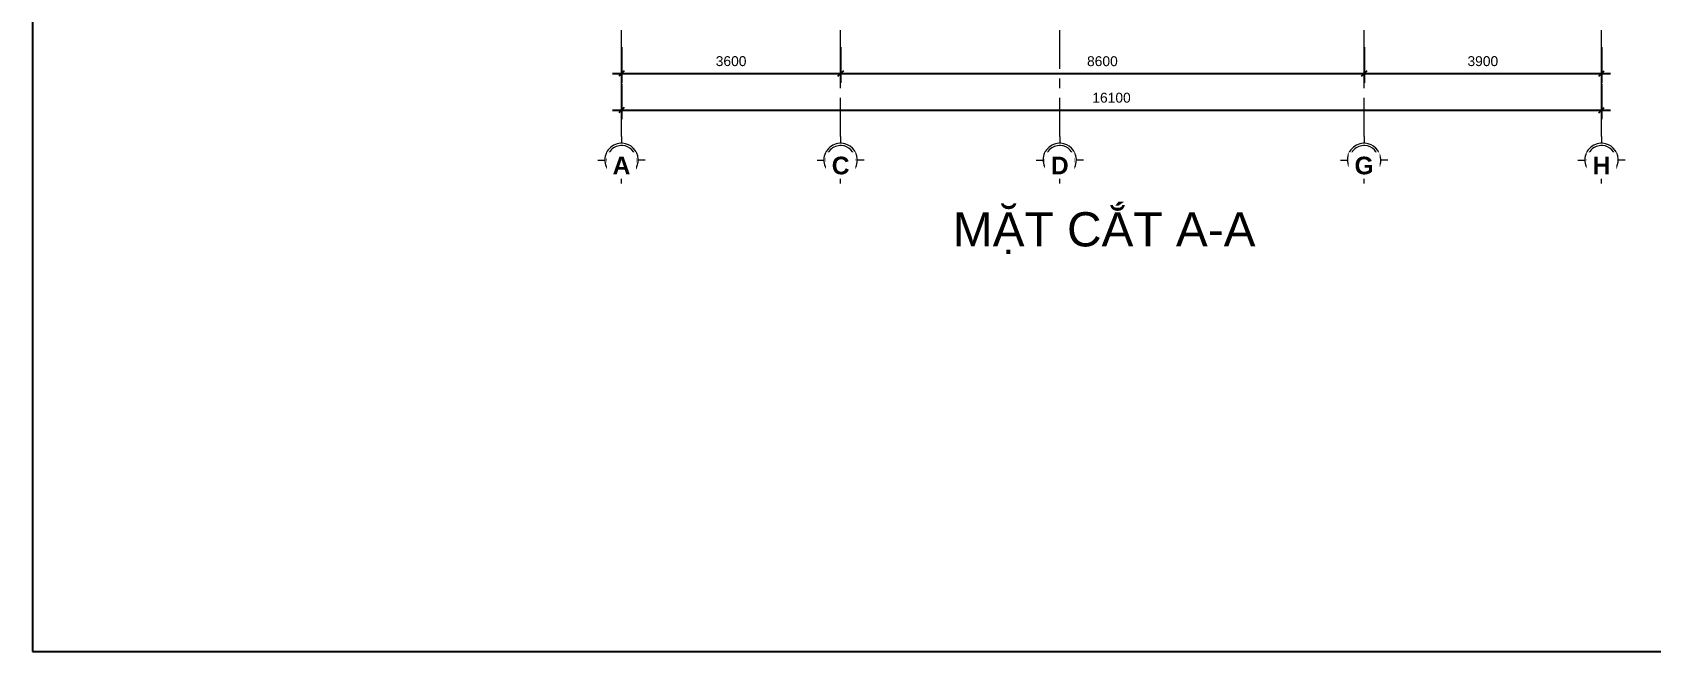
# Model space of a CAD drawing. Header units: millimetres. Extents: x 2164007 to 2324354, y -2513385 to -2308978.
# Drawn here: x 2201896 to 2228482, y -2513385 to -2503218 of the extents above; entities that cross this region are included whole.
import ezdxf

# ---------------------------------------------------------------- set-up
doc = ezdxf.new("R2010")
doc.units = ezdxf.units.MM
doc.linetypes.add('Grid Line', pattern=[22.225, 12.7, -3.175, 3.175, -3.175])
doc.layers.add('5', color=5, linetype='Continuous')
for name, color, linetype, lineweight in [('A-ANNO-DIMS', 211, 'Continuous', 9), ('G-ANNO-TEXT', 231, 'Continuous', 9), ('S-GRID', 8, 'Continuous', 9), ('S-GRID-IDEN', 8, 'Continuous', 9)]:
    doc.layers.add(name, color=color, linetype=linetype, lineweight=lineweight)
doc.styles.add('Arial_1', font='arial.ttf', dxfattribs={"height": 162.282934})
doc.styles.add('Arial_2', font='arial.ttf', dxfattribs={"height": 468.40756})
doc.styles.add('Arial_B', font='arialbd.ttf', dxfattribs={"height": 190.266788})
doc.dimstyles.new('Dim_dai_ca_vu', dxfattribs={"dimscale": 304.8, "dimtxt": 165, "dimasz": 0.292969, "dimexe": 0.492126, "dimexo": 0.0625, "dimgap": 0.393701, "dimtad": 1, "dimdec": 0, "dimzin": 0, "dimdsep": 46, "dimtxsty": 'Arial_1', "dimblk1": 'OBLIQUE', "dimblk2": 'OBLIQUE', "dimsah": 1, "dimcen": 0.09, "dimdle": 0.492126, "dimadec": 0, "dimazin": 0, "dimtfac": 1, "dimtdec": 4, "dimtix": 1, "dimtmove": 0, "dimatfit": 3, "dimfxl": 0.984252, "dimfxlon": 1, "dimtvp": 1, "dimtfill": 1, "dimtolj": 1, "dimtzin": 0, "dimarcsym": 2})

# ---------------------------------------------------------------- blocks, each defined once
blk = doc.blocks.new('Grid - Structural Grid-308830-MC A-A')
at = {"layer": 'S-GRID-IDEN'}
for p, q in [((-1236, -2071), (-1236, -2184)), ((-1623, -2459), (-1511, -2459)), ((-848, -2459), (-961, -2459)), ((-1236, -2847), (-1236, -2734))]:
    blk.add_line(p, q, dxfattribs=at)
at = {"layer": 'S-GRID-IDEN', "lineweight": 13}
for start, end in [(86.5906, 185.4173), (3.4094, 86.5906), (185.4173, 275.4173), (275.4173, 3.4094)]:
    blk.add_arc((-1236, -2459), 275, start, end, dxfattribs=at)
at = {"layer": 'S-GRID-IDEN'}
for start, end in [(86.5906, 185.4173), (3.4094, 86.5906), (185.4173, 275.4173), (275.4173, 3.4094)]:
    blk.add_arc((-1236, -2459), 238, start, end, dxfattribs=at)
blk = doc.blocks.new('_Oblique')
at = {"color": 0, "linetype": 'ByBlock', "lineweight": -2}
blk.add_line((-0.5, -0.5), (0.5, 0.5), dxfattribs=at)
blk = doc.blocks.new('*D651')
at = {"layer": 'A-ANNO-DIMS', "color": 0, "lineweight": -2}
for p, q in [((2211575, -2503463), (2211575, -2504044)), ((2215175, -2503463), (2215175, -2504044)), ((2211425, -2503894), (2215325, -2503894))]:
    blk.add_line(p, q, dxfattribs=at)
at = {"layer": 'Defpoints', "color": 0}
for p in [(2211575, -2503444), (2215175, -2503444), (2215175, -2503894)]:
    blk.add_point(p, dxfattribs=at)
at = {"layer": 'A-ANNO-DIMS', "color": 0, "lineweight": -2, "xscale": 89.296875, "yscale": 89.296875, "zscale": 89.296875, "rotation": 180}
blk.add_blockref('_Oblique', (2211575, -2503894), dxfattribs=at)
at = {"layer": 'A-ANNO-DIMS', "color": 0, "lineweight": -2, "xscale": 89.296875, "yscale": 89.296875, "zscale": 89.296875}
blk.add_blockref('_Oblique', (2215175, -2503894), dxfattribs=at)
at = {"layer": 'A-ANNO-DIMS', "color": 0, "insert": (2213375, -2503691), "char_height": 162.3, "attachment_point": 5, "style": 'Arial_1', "bg_fill": 3, "box_fill_scale": 1.1, "bg_fill_color": 256, "bg_fill_true_color": 13158600, "bg_fill_transparency": 16285836}
blk.add_mtext('\\A1;3600', dxfattribs=at)
blk = doc.blocks.new('*D652')
at = {"layer": 'A-ANNO-DIMS', "color": 0, "lineweight": -2}
for p, q in [((2215175, -2503463), (2215175, -2504044)), ((2223775, -2503463), (2223775, -2504044)), ((2215025, -2503894), (2223925, -2503894))]:
    blk.add_line(p, q, dxfattribs=at)
at = {"layer": 'Defpoints', "color": 0}
for p in [(2215175, -2503444), (2223775, -2503444), (2223775, -2503894)]:
    blk.add_point(p, dxfattribs=at)
at = {"layer": 'A-ANNO-DIMS', "color": 0, "lineweight": -2, "xscale": 89.296875, "yscale": 89.296875, "zscale": 89.296875, "rotation": 180}
blk.add_blockref('_Oblique', (2215175, -2503894), dxfattribs=at)
at = {"layer": 'A-ANNO-DIMS', "color": 0, "lineweight": -2, "xscale": 89.296875, "yscale": 89.296875, "zscale": 89.296875}
blk.add_blockref('_Oblique', (2223775, -2503894), dxfattribs=at)
at = {"layer": 'A-ANNO-DIMS', "color": 0, "insert": (2219475, -2503692), "char_height": 162.3, "attachment_point": 5, "style": 'Arial_1', "bg_fill": 3, "box_fill_scale": 1.1, "bg_fill_color": 256, "bg_fill_true_color": 13158600, "bg_fill_transparency": 8984584}
blk.add_mtext('\\A1;8600', dxfattribs=at)
blk = doc.blocks.new('*D653')
at = {"layer": 'A-ANNO-DIMS', "color": 0, "lineweight": -2}
for p, q in [((2223775, -2503463), (2223775, -2504044)), ((2227675, -2503463), (2227675, -2504044)), ((2223625, -2503894), (2227825, -2503894))]:
    blk.add_line(p, q, dxfattribs=at)
at = {"layer": 'Defpoints', "color": 0}
for p in [(2223775, -2503444), (2227675, -2503444), (2227675, -2503894)]:
    blk.add_point(p, dxfattribs=at)
at = {"layer": 'A-ANNO-DIMS', "color": 0, "lineweight": -2, "xscale": 89.296875, "yscale": 89.296875, "zscale": 89.296875, "rotation": 180}
blk.add_blockref('_Oblique', (2223775, -2503894), dxfattribs=at)
at = {"layer": 'A-ANNO-DIMS', "color": 0, "lineweight": -2, "xscale": 89.296875, "yscale": 89.296875, "zscale": 89.296875}
blk.add_blockref('_Oblique', (2227675, -2503894), dxfattribs=at)
at = {"layer": 'A-ANNO-DIMS', "color": 0, "insert": (2225725, -2503691), "char_height": 162.3, "attachment_point": 5, "style": 'Arial_1', "bg_fill": 3, "box_fill_scale": 1.1, "bg_fill_color": 256, "bg_fill_true_color": 13158600, "bg_fill_transparency": 8985000}
blk.add_mtext('\\A1;3900', dxfattribs=at)
blk = doc.blocks.new('*D654')
at = {"layer": 'A-ANNO-DIMS', "color": 0, "lineweight": -2}
for p, q in [((2211575, -2504063), (2211575, -2504644)), ((2227675, -2504063), (2227675, -2504644)), ((2211425, -2504494), (2227825, -2504494))]:
    blk.add_line(p, q, dxfattribs=at)
at = {"layer": 'Defpoints', "color": 0}
for p in [(2211575, -2504044), (2227675, -2504044), (2227675, -2504494)]:
    blk.add_point(p, dxfattribs=at)
at = {"layer": 'A-ANNO-DIMS', "color": 0, "lineweight": -2, "xscale": 89.296875, "yscale": 89.296875, "zscale": 89.296875, "rotation": 180}
blk.add_blockref('_Oblique', (2211575, -2504494), dxfattribs=at)
at = {"layer": 'A-ANNO-DIMS', "color": 0, "lineweight": -2, "xscale": 89.296875, "yscale": 89.296875, "zscale": 89.296875}
blk.add_blockref('_Oblique', (2227675, -2504494), dxfattribs=at)
at = {"layer": 'A-ANNO-DIMS', "color": 0, "insert": (2219625, -2504291), "char_height": 162.3, "attachment_point": 5, "style": 'Arial_1', "bg_fill": 3, "box_fill_scale": 1.1, "bg_fill_color": 256, "bg_fill_true_color": 13158600, "bg_fill_transparency": 16301980}
blk.add_mtext('\\A1;16100', dxfattribs=at)

msp = doc.modelspace()

# ---------------------------------------------------------------- linework, layer by layer
at = {"layer": '5'}
msp.add_lwpolyline([(2201896, -2513385.3), (2242592.6, -2513385.3), (2242592.6, -2484607), (2201896, -2484607)], close=True, dxfattribs=at)
at = {"layer": 'S-GRID', "linetype": 'Grid Line', "ltscale": 50}
for p, q in [((2211574.7, -2504925.8), (2211574.7, -2491972.6)), ((2215174.7, -2504925.8), (2215174.7, -2491972.6)), ((2218774.7, -2504925.8), (2218774.7, -2491972.6)), ((2223774.7, -2504925.8), (2223774.7, -2491972.6)), ((2227674.7, -2504925.8), (2227674.7, -2491972.6))]:
    msp.add_line(p, q, dxfattribs=at)

# ---------------------------------------------------------------- block references
at = {"layer": 'S-GRID-IDEN'}
for p in [(2212810.4, -2502854.3), (2216410.4, -2502854.3), (2220010.4, -2502854.3), (2225010.4, -2502854.3), (2228910.4, -2502854.3)]:
    msp.add_blockref('Grid - Structural Grid-308830-MC A-A', p, dxfattribs=at)

# ---------------------------------------------------------------- next in the draw order: texts
at = {"layer": 'G-ANNO-TEXT', "color": 7, "insert": (2217018.6, -2506169.9), "char_height": 562.089, "width": 5829.3, "attachment_point": 1, "line_spacing_factor": 0.938532, "style": 'Arial_2', "bg_fill": 3, "box_fill_scale": 1.25, "bg_fill_color": 0, "bg_fill_transparency": 0}
msp.add_mtext('MẶT CẮT A-A', dxfattribs=at)
at = {"layer": 'S-GRID-IDEN', "char_height": 289.967, "attachment_point": 2, "line_spacing_factor": 0.938532, "style": 'Arial_B', "bg_fill": 3, "box_fill_scale": 1.25, "bg_fill_color": 0, "bg_fill_transparency": 0}
for s, insert, width in [('\\fArial|b1|i0|c163|p34|;A', (2211574.6, -2505258.4), 329.184), ('\\fArial|b1|i0|c163|p34|;C', (2215174.6, -2505258.4), 339.471), ('\\fArial|b1|i0|c163|p34|;D', (2218774.6, -2505258.4), 339.471), ('\\fArial|b1|i0|c163|p34|;G', (2223774.6, -2505258.4), 366.903), ('\\fArial|b1|i0|c163|p34|;H', (2227674.6, -2505258.4), 339.471)]:
    msp.add_mtext(s, dxfattribs=dict(at, insert=insert, width=width))

# ---------------------------------------------------------------- next in the draw order: dimensions: what is measured, and where the dimension line sits
at = {"layer": 'A-ANNO-DIMS'}
dim = msp.add_linear_dim(base=(2215174.7, -2503894.4), p1=(2211574.7, -2503444.4), p2=(2215174.7, -2503444.4), dimstyle='Dim_dai_ca_vu', override={"dimpost": '<>', "dimfxl": 3600}, dxfattribs=at)
dim.commit()
dim.dimension.update_dxf_attribs({"geometry": '*D651', "text_midpoint": (2213374.7, -2503691.5)})

# ---------------------------------------------------------------- next in the draw order: dimensions: what is measured, and where the dimension line sits
dim = msp.add_linear_dim(base=(2223774.7, -2503894.4), p1=(2215174.7, -2503444.4), p2=(2223774.7, -2503444.4), dimstyle='Dim_dai_ca_vu', override={"dimpost": '<>', "dimfxl": 8600}, dxfattribs=at)
dim.commit()
dim.dimension.update_dxf_attribs({"geometry": '*D652', "text_midpoint": (2219474.7, -2503691.5)})

# ---------------------------------------------------------------- next in the draw order: dimensions: what is measured, and where the dimension line sits
dim = msp.add_linear_dim(base=(2227674.7, -2503894.4), p1=(2223774.7, -2503444.4), p2=(2227674.7, -2503444.4), dimstyle='Dim_dai_ca_vu', override={"dimpost": '<>', "dimfxl": 3900}, dxfattribs=at)
dim.commit()
dim.dimension.update_dxf_attribs({"geometry": '*D653', "text_midpoint": (2225724.7, -2503691.5)})

# ---------------------------------------------------------------- next in the draw order: dimensions: what is measured, and where the dimension line sits
dim = msp.add_linear_dim(base=(2227674.7, -2504493.7), p1=(2211574.7, -2504043.7), p2=(2227674.7, -2504043.7), dimstyle='Dim_dai_ca_vu', override={"dimpost": '<>', "dimfxl": 16100}, dxfattribs=at)
dim.commit()
dim.dimension.update_dxf_attribs({"geometry": '*D654', "text_midpoint": (2219624.7, -2504290.8)})

doc.saveas('drawing.dxf')
